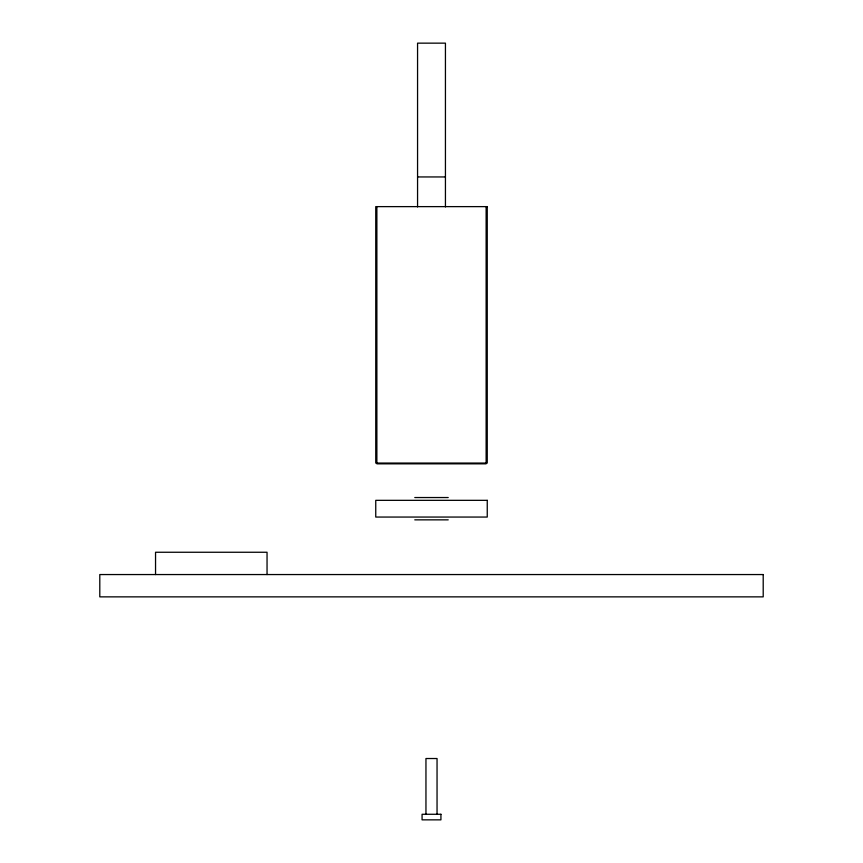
<?xml version="1.0" encoding="UTF-8"?>
<svg xmlns="http://www.w3.org/2000/svg" width="863" height="863" viewBox="0 0 863 863"><rect width="100%" height="100%" fill="white"/><g stroke="black" fill="none" stroke-linecap="round" stroke-linejoin="round"><path stroke-width="1.29" d="M417.563 176.947L445.437 176.947M376.872 463.83L486.128 463.83M414.779 497.541L448.221 497.541M414.779 519.85L448.221 519.85M486.128 206.624L486.128 463.064M445.437 206.926L445.437 43.15L417.563 43.15L417.563 206.926M437.045 814.273L437.045 758.523L425.955 758.523L425.955 814.273M376.872 206.624L376.872 463.064M267.045 574.553L267.045 552.255L155.545 552.255L155.545 574.553M487.25 206.624L375.75 206.624L375.75 463.064L487.25 463.064L487.25 206.624M487.25 500.335L375.75 500.335L375.75 517.056L487.25 517.056L487.25 500.335M763.205 574.553L99.795 574.553L99.795 596.862L763.205 596.862L763.205 574.553M440.928 814.273L422.072 814.273L422.072 819.85L440.928 819.85L440.928 814.273"/></g></svg>
